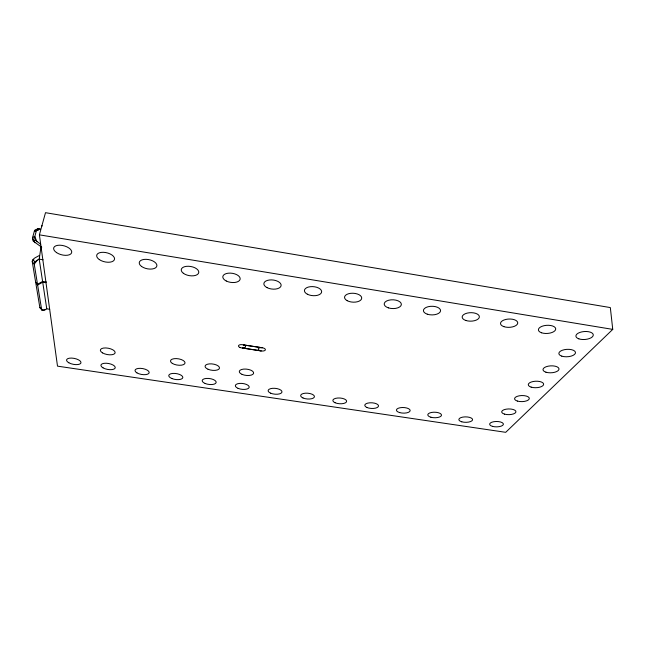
<?xml version="1.0" encoding="UTF-8"?>
<svg xmlns="http://www.w3.org/2000/svg" width="645" height="645" viewBox="0 0 645 645"><rect width="100%" height="100%" fill="white"/><g stroke="black" fill="none" stroke-linecap="round" stroke-linejoin="round"><path stroke-width="0.97" d="M39.514 255.412L35.378 257.637A4.007 1.967 -35 0 0 32.25 261.612L35.596 281.833L37.515 284.268L42.594 281.454L39.208 259.153L41.054 246.503M37.515 284.268L34.233 264.111A4.007 1.951 -35.1 0 1 37.37 260.145L39.208 259.153L39.659 257.476M39.401 234.844L45.505 212.681L610.331 307.576L612.75 329.385L505.712 432.319L57.502 366.15L39.401 234.844L612.75 329.385M33.814 259.621L32.25 261.612L34.233 264.111L37.37 260.145M45.094 309.769A3.693 1.629 -35.1 0 1 41.667 309.818L37.636 285.025L35.725 282.591L39.845 307.48L41.667 309.818L45.094 309.769L46.763 308.826L49.705 309.278M37.636 285.025L42.715 282.212L45.642 282.671M37.515 230.249L34.354 231.192A4.023 2.886 61.4 0 1 36.66 229.427L38.829 228.499L40.474 229.088L34.354 231.192L32.613 237.449A4.031 2.911 61.6 0 0 33.371 241.262L41.74 247.212M33.371 241.262L35.548 240.359L40.643 244.189M262.338 347.768L243.383 344.898L262.338 347.768A3.58 1.645 6.4 0 1 265.353 349.904A3.58 1.645 6.4 0 1 261.33 350.953L242.536 348.01L261.33 350.953M42.594 281.454L46.48 282.058M39.208 259.153L43.07 259.766M36.66 229.427L38.305 230.007M33.024 259.572L35.007 262.088M41.578 308.971L42.788 310.527M34.79 242.705L32.613 237.449L34.782 236.53L36.523 230.265A4.031 2.878 61.5 0 1 38.829 228.499M36.967 241.794L34.782 236.53A4.039 2.911 61.7 0 0 35.548 240.359M42.715 282.212L46.763 308.826M40.974 308.189A3.685 1.637 -35.1 0 1 39.845 307.48M41.723 226.524A3.951 0.984 59.5 0 1 42.143 225.758M260.435 350.759A3.58 1.645 6.4 0 1 258.306 348.816A3.58 1.645 6.4 0 1 261.402 347.679M531.149 387.129A7.692 3.249 -1.9 0 0 543.566 384.751A7.692 3.249 -1.9 0 0 533.173 381.509A7.692 3.249 -1.9 0 0 531.149 387.129M208.053 369.262A7.288 3.177 7.7 0 0 219.477 368.239A7.288 3.177 7.7 0 0 209.303 363.893A7.288 3.177 7.7 0 0 208.053 369.262M172.288 363.377A7.353 3.193 8.8 0 0 184.663 363.828A7.353 3.193 8.8 0 0 176.343 358.596A7.353 3.193 8.8 0 0 172.288 363.377M239.875 347.429A3.588 1.653 7 0 0 245.584 346.865A3.588 1.653 7 0 0 240.658 344.64A3.588 1.653 7 0 0 239.875 347.429M545.912 372.189A8.006 3.467 -2.6 0 0 558.893 369.609A8.006 3.467 -2.6 0 0 548.21 366.167A8.006 3.467 -2.6 0 0 545.912 372.189M561.771 356.137A8.345 3.717 -3.4 0 0 575.364 353.331A8.345 3.717 -3.4 0 0 564.383 349.679A8.345 3.717 -3.4 0 0 561.771 356.137M578.847 338.851A8.716 3.983 -4.3 0 0 593.126 335.787A8.716 3.983 -4.3 0 0 581.806 331.893A8.716 3.983 -4.3 0 0 578.847 338.851M541.574 332.788A8.667 4.072 -3.4 0 0 555.603 329.659A8.667 4.072 -3.4 0 0 544.017 325.701A8.667 4.072 -3.4 0 0 541.574 332.788M503.898 326.652A8.627 4.16 -2.3 0 0 517.677 323.459A8.627 4.16 -2.3 0 0 505.809 319.444A8.627 4.16 -2.3 0 0 503.898 326.652M465.803 320.46A8.595 4.241 -1.1 0 0 479.332 317.187A8.595 4.241 -1.1 0 0 467.182 313.115A8.595 4.241 -1.1 0 0 465.803 320.46M427.296 314.196A8.587 4.322 0.2 0 0 440.567 310.85A8.587 4.322 0.2 0 0 428.127 306.722A8.587 4.322 0.2 0 0 427.296 314.196M388.363 307.858A8.587 4.394 1.6 0 0 401.367 304.44A8.587 4.394 1.6 0 0 388.629 300.248A8.587 4.394 1.6 0 0 388.363 307.858M347.195 300.691A8.603 4.459 3.2 0 0 361.482 299.111A8.603 4.459 3.2 0 0 350.735 293.322A8.603 4.459 3.2 0 0 347.195 300.691M307.334 294.201A8.635 4.515 4.8 0 0 321.484 292.572A8.635 4.515 4.8 0 0 310.31 286.694A8.635 4.515 4.8 0 0 307.334 294.201M267.03 287.638A8.691 4.563 6.5 0 0 281.035 285.969A8.691 4.563 6.5 0 0 269.425 279.994A8.691 4.563 6.5 0 0 267.03 287.638M226.266 281.002A8.764 4.604 8.2 0 0 240.125 279.285A8.764 4.604 8.2 0 0 228.072 273.214A8.764 4.604 8.2 0 0 226.266 281.002M183.341 273.262A8.861 4.628 9.9 0 0 198.281 273.665A8.861 4.628 9.9 0 0 188.413 266.256A8.861 4.628 9.9 0 0 183.341 273.262M242.069 374.374A7.232 3.152 6.7 0 0 253.59 373.374A7.232 3.152 6.7 0 0 243.729 369.093A7.232 3.152 6.7 0 0 242.069 374.374M270.674 393.184A6.958 2.927 5.7 0 0 281.897 392.305A6.958 2.927 5.7 0 0 272.609 388.314A6.958 2.927 5.7 0 0 270.674 393.184M238.045 388.346A6.998 2.951 6.7 0 0 249.172 387.443A6.998 2.951 6.7 0 0 239.601 383.404A6.998 2.951 6.7 0 0 238.045 388.346M205.118 383.469A7.047 2.967 7.7 0 0 216.156 382.533A7.047 2.967 7.7 0 0 206.287 378.438A7.047 2.967 7.7 0 0 205.118 383.469M171.892 378.542A7.111 2.983 8.6 0 0 182.833 377.583A7.111 2.983 8.6 0 0 172.667 373.431A7.111 2.983 8.6 0 0 171.892 378.542M136.934 372.875A7.184 2.999 9.6 0 0 148.898 373.326A7.184 2.999 9.6 0 0 140.473 368.335A7.184 2.999 9.6 0 0 136.934 372.875M103.039 367.852A7.264 2.999 10.5 0 0 115.02 368.295A7.264 2.999 10.5 0 0 106.215 363.232A7.264 2.999 10.5 0 0 103.039 367.852M68.838 362.772A7.361 3.007 11.4 0 0 80.819 363.216A7.361 3.007 11.4 0 0 71.643 358.08A7.361 3.007 11.4 0 0 68.838 362.772M102.523 352.888A7.522 3.209 10.8 0 0 114.915 353.331A7.522 3.209 10.8 0 0 105.804 347.945A7.522 3.209 10.8 0 0 102.523 352.888M56.566 252.614A9.288 4.652 14.6 0 0 71.539 252.985A9.288 4.652 14.6 0 0 59.945 245.197A9.288 4.652 14.6 0 0 56.566 252.614M99.314 259.58A9.127 4.652 13.1 0 0 114.27 259.959A9.127 4.652 13.1 0 0 103.265 252.3A9.127 4.652 13.1 0 0 99.314 259.58M517.371 401.069A7.409 3.048 -1.3 0 0 529.263 398.876A7.409 3.048 -1.3 0 0 519.152 395.82A7.409 3.048 -1.3 0 0 517.371 401.069M504.479 414.114A7.143 2.862 -0.7 0 0 515.895 412.091A7.143 2.862 -0.7 0 0 506.051 409.188A7.143 2.862 -0.7 0 0 504.479 414.114M492.401 426.345A6.902 2.693 -0.2 0 0 503.366 424.466A6.902 2.693 -0.2 0 0 493.772 421.717A6.902 2.693 -0.2 0 0 492.401 426.345M461.772 421.806A6.885 2.733 0.5 0 0 472.567 419.887A6.885 2.733 0.5 0 0 462.796 417.105A6.885 2.733 0.5 0 0 461.772 421.806M335.061 402.73A6.902 2.87 3.8 0 0 346.462 401.9A6.902 2.87 3.8 0 0 337.73 398.013A6.902 2.87 3.8 0 0 335.061 402.73M399.698 412.606A6.877 2.806 2.1 0 0 410.164 410.607A6.877 2.806 2.1 0 0 400.013 407.753A6.877 2.806 2.1 0 0 399.698 412.606M303.013 397.981A6.926 2.903 4.8 0 0 314.325 397.127A6.926 2.903 4.8 0 0 305.319 393.192A6.926 2.903 4.8 0 0 303.013 397.981M430.876 417.226A6.877 2.773 1.3 0 0 441.503 415.267A6.877 2.773 1.3 0 0 431.545 412.445A6.877 2.773 1.3 0 0 430.876 417.226M141.569 266.458A8.982 4.652 11.5 0 0 156.517 266.853A8.982 4.652 11.5 0 0 146.084 259.322A8.982 4.652 11.5 0 0 141.569 266.458M366.828 407.438A6.885 2.838 3 0 0 378.317 406.632A6.885 2.838 3 0 0 369.851 402.803A6.885 2.838 3 0 0 366.828 407.438"/></g></svg>
